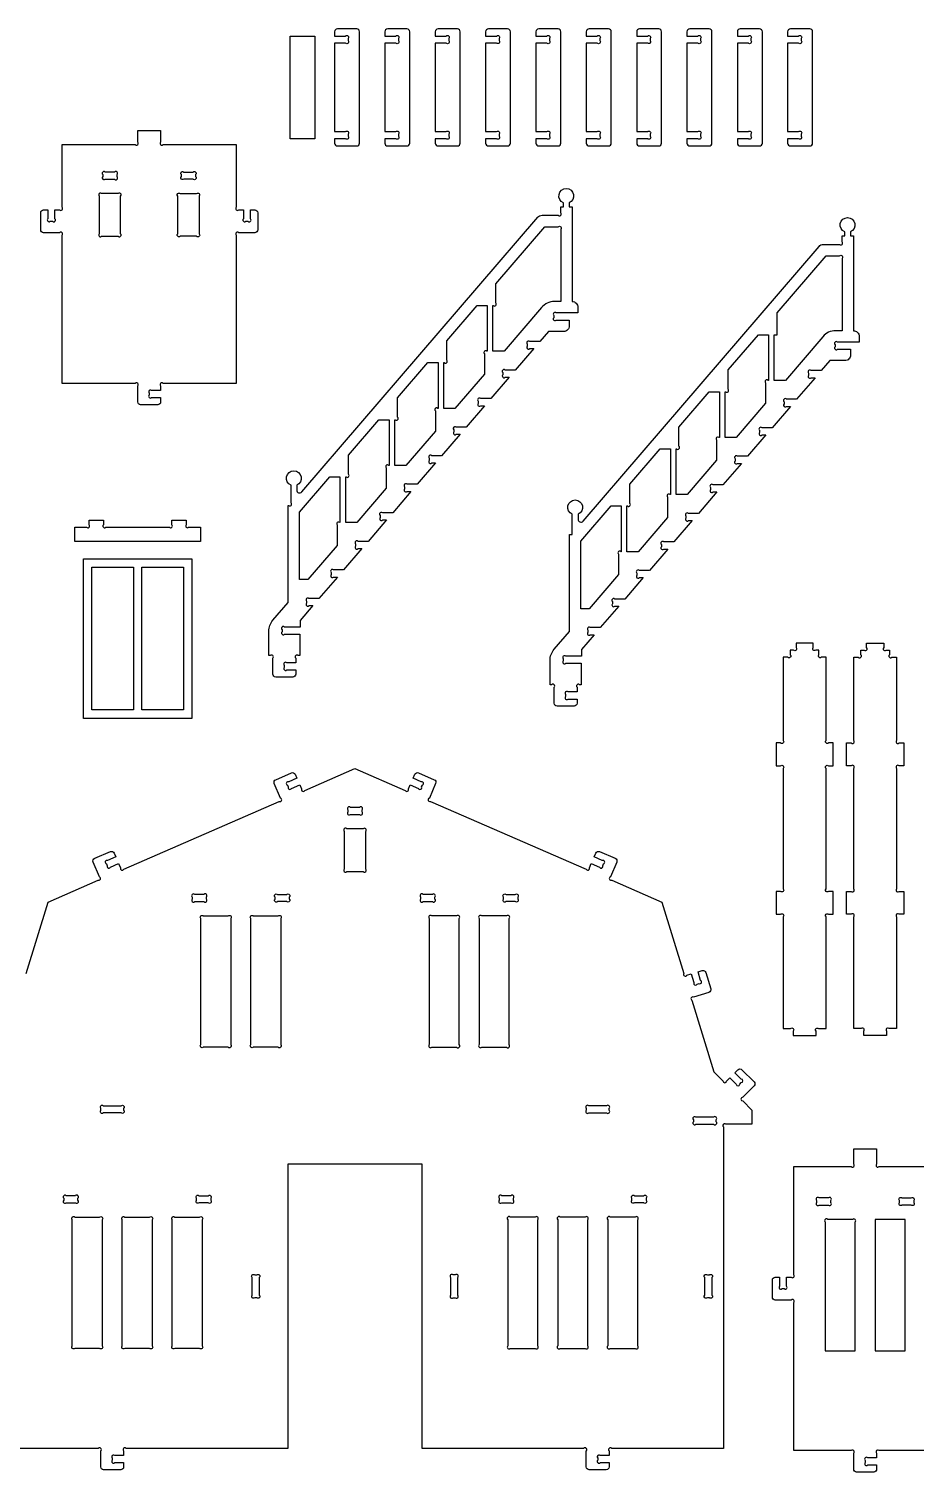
# Model space of a CAD drawing. Extents: x 39 to 232, y 1985 to 2148.
# Drawn here: x 104.7 to 166.7, y 1985.4 to 2086.5 of the extents above; entities that cross this region are included whole.
import ezdxf

# ---------------------------------------------------------------- set-up
doc = ezdxf.new("R2010")
doc.units = 0
doc.header["$MEASUREMENT"] = 0
doc.layers.add('LAYER1', color=18, linetype='CONTINUOUS')

msp = doc.modelspace()

# ---------------------------------------------------------------- linework, layer by layer
at = {"layer": 'LAYER1'}
for points in [[(124.71, 2078.77), (122.97, 2078.77), (122.97, 2085.97), (124.71, 2085.97)], [(116.09, 2038.16), (108.49, 2038.16), (108.49, 2049.36), (116.09, 2049.36)], [(111.99, 2038.76), (109.09, 2038.76), (109.09, 2048.76), (111.99, 2048.76)], [(112.59, 2048.76), (115.49, 2048.76), (115.49, 2038.76), (112.59, 2038.76)], [(163.94, 1993.88), (166.04, 1993.88), (166.04, 2003.08), (163.94, 2003.08)]]:
    msp.add_lwpolyline(points, close=True, dxfattribs=at)
for points in [[(127.83, 2086.27, 0.414214), (127.63, 2086.47), (126.28, 2086.47, 0.414214), (126.08, 2086.27), (126.08, 2085.97), (126.85, 2085.97, -1), (127.03, 2085.79), (127.03, 2085.65, -1), (126.85, 2085.47), (126.08, 2085.47), (126.08, 2079.27), (126.85, 2079.27, -1), (127.03, 2079.09), (127.03, 2078.95, -1), (126.85, 2078.77), (126.08, 2078.77), (126.08, 2078.47, 0.414214), (126.28, 2078.27), (127.63, 2078.27, 0.414214), (127.83, 2078.47)], [(131.35, 2086.27, 0.414214), (131.15, 2086.47), (129.8, 2086.47, 0.414214), (129.6, 2086.27), (129.6, 2085.97), (130.37, 2085.97, -1), (130.55, 2085.79), (130.55, 2085.65, -1), (130.37, 2085.47), (129.6, 2085.47), (129.6, 2079.27), (130.37, 2079.27, -1), (130.55, 2079.09), (130.55, 2078.95, -1), (130.37, 2078.77), (129.6, 2078.77), (129.6, 2078.47, 0.414214), (129.8, 2078.27), (131.15, 2078.27, 0.414214), (131.35, 2078.47)], [(134.88, 2086.27, 0.414214), (134.68, 2086.47), (133.33, 2086.47, 0.414214), (133.13, 2086.27), (133.13, 2085.97), (133.9, 2085.97, -1), (134.08, 2085.79), (134.08, 2085.65, -1), (133.9, 2085.47), (133.13, 2085.47), (133.13, 2079.27), (133.9, 2079.27, -1), (134.08, 2079.09), (134.08, 2078.95, -1), (133.9, 2078.77), (133.13, 2078.77), (133.13, 2078.47, 0.414214), (133.33, 2078.27), (134.68, 2078.27, 0.414214), (134.88, 2078.47)], [(138.4, 2086.27, 0.414214), (138.2, 2086.47), (136.86, 2086.47, 0.414214), (136.66, 2086.27), (136.66, 2085.97), (137.43, 2085.97, -1), (137.6, 2085.79), (137.6, 2085.65, -1), (137.43, 2085.47), (136.66, 2085.47), (136.66, 2079.27), (137.43, 2079.27, -1), (137.6, 2079.09), (137.6, 2078.95, -1), (137.43, 2078.77), (136.66, 2078.77), (136.66, 2078.47, 0.414214), (136.86, 2078.27), (138.2, 2078.27, 0.414214), (138.4, 2078.47)], [(141.93, 2086.27, 0.414214), (141.73, 2086.47), (140.38, 2086.47, 0.414214), (140.18, 2086.27), (140.18, 2085.97), (140.95, 2085.97, -1), (141.13, 2085.79), (141.13, 2085.65, -1), (140.95, 2085.47), (140.18, 2085.47), (140.18, 2079.27), (140.95, 2079.27, -1), (141.13, 2079.09), (141.13, 2078.95, -1), (140.95, 2078.77), (140.18, 2078.77), (140.18, 2078.47, 0.414214), (140.38, 2078.27), (141.73, 2078.27, 0.414214), (141.93, 2078.47)], [(145.46, 2086.27, 0.414214), (145.26, 2086.47), (143.91, 2086.47, 0.414214), (143.71, 2086.27), (143.71, 2085.97), (144.48, 2085.97, -1), (144.66, 2085.79), (144.66, 2085.65, -1), (144.48, 2085.47), (143.71, 2085.47), (143.71, 2079.27), (144.48, 2079.27, -1), (144.66, 2079.09), (144.66, 2078.95, -1), (144.48, 2078.77), (143.71, 2078.77), (143.71, 2078.47, 0.414214), (143.91, 2078.27), (145.26, 2078.27, 0.414214), (145.46, 2078.47)], [(148.98, 2086.27, 0.414214), (148.78, 2086.47), (147.44, 2086.47, 0.414214), (147.24, 2086.27), (147.24, 2085.97), (148.01, 2085.97, -1), (148.18, 2085.79), (148.18, 2085.65, -1), (148.01, 2085.47), (147.24, 2085.47), (147.24, 2079.27), (148.01, 2079.27, -1), (148.18, 2079.09), (148.18, 2078.95, -1), (148.01, 2078.77), (147.24, 2078.77), (147.24, 2078.47, 0.414214), (147.44, 2078.27), (148.78, 2078.27, 0.414214), (148.98, 2078.47)], [(152.51, 2086.27, 0.414214), (152.31, 2086.47), (150.96, 2086.47, 0.414214), (150.76, 2086.27), (150.76, 2085.97), (151.53, 2085.97, -1), (151.71, 2085.79), (151.71, 2085.65, -1), (151.53, 2085.47), (150.76, 2085.47), (150.76, 2079.27), (151.53, 2079.27, -1), (151.71, 2079.09), (151.71, 2078.95, -1), (151.53, 2078.77), (150.76, 2078.77), (150.76, 2078.47, 0.414214), (150.96, 2078.27), (152.31, 2078.27, 0.414214), (152.51, 2078.47)], [(156.04, 2086.27, 0.414214), (155.84, 2086.47), (154.49, 2086.47, 0.414214), (154.29, 2086.27), (154.29, 2085.97), (155.06, 2085.97, -1), (155.24, 2085.79), (155.24, 2085.65, -1), (155.06, 2085.47), (154.29, 2085.47), (154.29, 2079.27), (155.06, 2079.27, -1), (155.24, 2079.09), (155.24, 2078.95, -1), (155.06, 2078.77), (154.29, 2078.77), (154.29, 2078.47, 0.414214), (154.49, 2078.27), (155.84, 2078.27, 0.414214), (156.04, 2078.47)], [(159.56, 2086.27, 0.414214), (159.36, 2086.47), (158.01, 2086.47, 0.414214), (157.81, 2086.27), (157.81, 2085.97), (158.58, 2085.97, -1), (158.76, 2085.79), (158.76, 2085.65, -1), (158.58, 2085.47), (157.81, 2085.47), (157.81, 2079.27), (158.58, 2079.27, -1), (158.76, 2079.09), (158.76, 2078.95, -1), (158.58, 2078.77), (157.81, 2078.77), (157.81, 2078.47, 0.414214), (158.01, 2078.27), (159.36, 2078.27, 0.414214), (159.56, 2078.47)], [(119.2, 2078.36), (119.2, 2073.97, 1), (119.37, 2073.79), (119.7, 2073.79), (119.7, 2073.17, 1), (119.87, 2072.99), (120.02, 2072.99, 1), (120.2, 2073.17), (120.2, 2073.79), (120.5, 2073.79, -0.414214), (120.7, 2073.59), (120.7, 2072.39, -0.414214), (120.5, 2072.19), (119.37, 2072.19, 1), (119.2, 2072.01), (119.2, 2061.64), (114.07, 2061.64, 1), (113.9, 2061.46), (113.9, 2061.14), (113.27, 2061.14, 1), (113.1, 2060.96), (113.1, 2060.82, 1), (113.27, 2060.64), (113.9, 2060.64), (113.9, 2060.34, -0.414214), (113.7, 2060.14), (112.5, 2060.14, -0.414214), (112.3, 2060.34), (112.3, 2061.46, 1), (112.12, 2061.64), (107, 2061.64), (107, 2072.01, 1), (106.82, 2072.19), (105.7, 2072.19, -0.414214), (105.5, 2072.39), (105.5, 2073.59, -0.414214), (105.7, 2073.79), (106, 2073.79), (106, 2073.17, 1), (106.17, 2072.99), (106.32, 2072.99, 1), (106.5, 2073.17), (106.5, 2073.79), (106.82, 2073.79, 1), (107, 2073.97), (107, 2078.36), (112.12, 2078.36, 1), (112.3, 2078.54), (112.3, 2079.36), (113.9, 2079.36), (113.9, 2078.54, 1), (114.07, 2078.36)], [(110.67, 2076.44), (110.02, 2076.44, 1), (109.85, 2076.26), (109.85, 2076.12, 1), (110.02, 2075.94), (110.67, 2075.94, 1), (110.85, 2076.12), (110.85, 2076.26, 1)], [(115.52, 2076.44), (116.17, 2076.44, -1), (116.35, 2076.26), (116.35, 2076.12, -1), (116.17, 2075.94), (115.52, 2075.94, -1), (115.35, 2076.12), (115.35, 2076.26, -1)], [(110.92, 2074.94), (109.77, 2074.94, 1), (109.6, 2074.76), (109.6, 2072.12, 1), (109.77, 2071.94), (110.92, 2071.94, 1), (111.1, 2072.12), (111.1, 2074.76, 1)], [(116.6, 2074.76), (116.6, 2072.12, -1), (116.42, 2071.94), (115.27, 2071.94, -1), (115.1, 2072.12), (115.1, 2074.76, -1), (115.27, 2074.94), (116.42, 2074.94, -1)], [(140.61, 2073.41), (141.74, 2073.41, 1), (141.92, 2073.59), (141.92, 2074.01), (142.11, 2074.01), (142.11, 2074.29, -0.819804), (142.31, 2075.29, -0.819804), (142.51, 2074.29), (142.51, 2074.01), (142.72, 2074.01), (142.72, 2067.37, -0.414214), (143.12, 2066.97), (143.12, 2066.57), (141.61, 2066.57, 1), (141.43, 2066.39), (141.43, 2066.24, 1), (141.61, 2066.07), (142.52, 2066.07), (142.52, 2065.67, -0.414214), (142.12, 2065.27), (141.06, 2065.27), (140.45, 2064.57), (139.76, 2064.57, 1), (139.58, 2064.39), (139.58, 2064.24, 1), (139.76, 2064.07), (140.03, 2064.07), (138.74, 2062.57), (138.04, 2062.57, 1), (137.86, 2062.39), (137.86, 2062.24, 1), (138.04, 2062.07), (138.31, 2062.07), (137.02, 2060.57), (136.32, 2060.57, 1), (136.14, 2060.39), (136.14, 2060.24, 1), (136.32, 2060.07), (136.59, 2060.07), (135.3, 2058.57), (134.6, 2058.57, 1), (134.43, 2058.39), (134.43, 2058.24, 1), (134.6, 2058.07), (134.87, 2058.07), (133.58, 2056.57), (132.89, 2056.57, 1), (132.71, 2056.39), (132.71, 2056.24, 1), (132.89, 2056.07), (133.15, 2056.07), (131.86, 2054.57), (131.17, 2054.57, 1), (130.99, 2054.39), (130.99, 2054.24, 1), (131.17, 2054.07), (131.43, 2054.07), (130.15, 2052.57), (129.45, 2052.57, 1), (129.27, 2052.39), (129.27, 2052.24, 1), (129.45, 2052.07), (129.72, 2052.07), (128.43, 2050.57), (127.73, 2050.57, 1), (127.55, 2050.39), (127.55, 2050.24, 1), (127.73, 2050.07), (128, 2050.07), (126.71, 2048.57), (126.01, 2048.57, 1), (125.84, 2048.39), (125.84, 2048.24, 1), (126.01, 2048.07), (126.28, 2048.07), (124.99, 2046.57), (124.29, 2046.57, 1), (124.12, 2046.39), (124.12, 2046.24, 1), (124.29, 2046.07), (124.56, 2046.07), (123.67, 2045.03), (123.67, 2044.57), (122.58, 2044.57, 1), (122.4, 2044.39), (122.4, 2044.24, 1), (122.58, 2044.07), (123.65, 2044.07), (123.65, 2042.57), (123.54, 2042.57, 1), (123.36, 2042.39), (123.36, 2042.07), (122.74, 2042.07, 1), (122.56, 2041.89), (122.56, 2041.74, 1), (122.74, 2041.57), (123.36, 2041.57), (123.36, 2041.27, -0.414214), (123.16, 2041.07), (121.96, 2041.07, -0.414214), (121.76, 2041.27), (121.76, 2042.39, 1), (121.58, 2042.57), (121.47, 2042.57), (121.47, 2044.27, -0.179323), (121.76, 2045.05), (122.83, 2046.29), (122.83, 2053.09), (122.85, 2053.09, 1), (123.03, 2053.27), (123.03, 2054.51, -0.819804), (123.23, 2055.51, -0.819804), (123.43, 2054.51), (123.43, 2054.16, 0.695888), (123.78, 2054.03), (140.31, 2073.27, -0.21865)], [(137.95, 2063.89), (137.17, 2063.89), (137.17, 2067.09), (137.19, 2067.09, 1), (137.37, 2067.27), (137.37, 2068.62), (140.8, 2072.61), (141.74, 2072.61, -1), (141.92, 2072.43), (141.92, 2067.37), (141.48, 2067.37, 0.21865), (140.57, 2066.95)], [(160.31, 2071.37), (161.44, 2071.37, 1), (161.62, 2071.55), (161.62, 2071.97), (161.81, 2071.97), (161.81, 2072.25, -0.819804), (162.01, 2073.25, -0.819804), (162.21, 2072.25), (162.21, 2071.97), (162.42, 2071.97), (162.42, 2065.33, -0.414214), (162.82, 2064.93), (162.82, 2064.53), (161.31, 2064.53, 1), (161.13, 2064.35), (161.13, 2064.2, 1), (161.31, 2064.03), (162.22, 2064.03), (162.22, 2063.63, -0.414214), (161.82, 2063.23), (160.76, 2063.23), (160.15, 2062.53), (159.46, 2062.53, 1), (159.28, 2062.35), (159.28, 2062.2, 1), (159.46, 2062.03), (159.73, 2062.03), (158.44, 2060.53), (157.74, 2060.53, 1), (157.56, 2060.35), (157.56, 2060.2, 1), (157.74, 2060.03), (158.01, 2060.03), (156.72, 2058.53), (156.02, 2058.53, 1), (155.84, 2058.35), (155.84, 2058.2, 1), (156.02, 2058.03), (156.29, 2058.03), (155, 2056.53), (154.3, 2056.53, 1), (154.13, 2056.35), (154.13, 2056.2, 1), (154.3, 2056.03), (154.57, 2056.03), (153.28, 2054.53), (152.59, 2054.53, 1), (152.41, 2054.35), (152.41, 2054.2, 1), (152.59, 2054.03), (152.85, 2054.03), (151.56, 2052.53), (150.87, 2052.53, 1), (150.69, 2052.35), (150.69, 2052.2, 1), (150.87, 2052.03), (151.13, 2052.03), (149.85, 2050.53), (149.15, 2050.53, 1), (148.97, 2050.35), (148.97, 2050.2, 1), (149.15, 2050.03), (149.42, 2050.03), (148.13, 2048.53), (147.43, 2048.53, 1), (147.25, 2048.35), (147.25, 2048.2, 1), (147.43, 2048.03), (147.7, 2048.03), (146.41, 2046.53), (145.71, 2046.53, 1), (145.54, 2046.35), (145.54, 2046.2, 1), (145.71, 2046.03), (145.98, 2046.03), (144.69, 2044.53), (143.99, 2044.53, 1), (143.82, 2044.35), (143.82, 2044.2, 1), (143.99, 2044.03), (144.26, 2044.03), (143.37, 2042.99), (143.37, 2042.53), (142.28, 2042.53, 1), (142.1, 2042.35), (142.1, 2042.2, 1), (142.28, 2042.03), (143.35, 2042.03), (143.35, 2040.53), (143.24, 2040.53, 1), (143.06, 2040.35), (143.06, 2040.03), (142.44, 2040.03, 1), (142.26, 2039.85), (142.26, 2039.7, 1), (142.44, 2039.53), (143.06, 2039.53), (143.06, 2039.23, -0.414214), (142.86, 2039.03), (141.66, 2039.03, -0.414214), (141.46, 2039.23), (141.46, 2040.35, 1), (141.28, 2040.53), (141.17, 2040.53), (141.17, 2042.23, -0.179323), (141.46, 2043.01), (142.53, 2044.25), (142.53, 2051.05), (142.73, 2051.05), (142.73, 2052.47, -0.819804), (142.93, 2053.47, -0.819804), (143.13, 2052.47), (143.13, 2052.12, 0.695888), (143.48, 2051.99), (160.01, 2071.23, -0.21865)], [(157.65, 2061.85), (156.87, 2061.85), (156.87, 2065.05), (157.07, 2065.05), (157.07, 2066.58), (160.5, 2070.57), (161.44, 2070.57, -1), (161.62, 2070.39), (161.62, 2065.33), (161.18, 2065.33, 0.21865), (160.27, 2064.91)], [(136.06, 2067.09), (136.77, 2067.09), (136.77, 2063.89), (136.75, 2063.89, 1), (136.57, 2063.72), (136.57, 2062.29), (134.51, 2059.89), (133.74, 2059.89), (133.74, 2063.09), (133.76, 2063.09, 1), (133.94, 2063.27), (133.94, 2064.62)], [(155.76, 2065.05), (156.47, 2065.05), (156.47, 2061.85), (156.45, 2061.85, 1), (156.27, 2061.68), (156.27, 2060.25), (154.21, 2057.85), (153.44, 2057.85), (153.44, 2061.05), (153.46, 2061.05, 1), (153.64, 2061.23), (153.64, 2062.58)], [(132.62, 2063.09), (133.34, 2063.09), (133.34, 2059.89), (133.31, 2059.89, 1), (133.14, 2059.72), (133.14, 2058.29), (131.07, 2055.89), (130.3, 2055.89), (130.3, 2059.09), (130.32, 2059.09, 1), (130.5, 2059.27), (130.5, 2060.62)], [(152.32, 2061.05), (153.04, 2061.05), (153.04, 2057.85), (153.01, 2057.85, 1), (152.84, 2057.68), (152.84, 2056.25), (150.77, 2053.85), (150, 2053.85), (150, 2057.05), (150.02, 2057.05, 1), (150.2, 2057.23), (150.2, 2058.58)], [(129.18, 2059.09), (129.9, 2059.09), (129.9, 2055.89), (129.88, 2055.89, 1), (129.7, 2055.72), (129.7, 2054.29), (127.64, 2051.89), (126.86, 2051.89), (126.86, 2055.09), (126.89, 2055.09, 1), (127.06, 2055.27), (127.06, 2056.62)], [(148.88, 2057.05), (149.6, 2057.05), (149.6, 2053.85), (149.58, 2053.85, 1), (149.4, 2053.68), (149.4, 2052.25), (147.34, 2049.85), (146.56, 2049.85), (146.56, 2053.05), (146.59, 2053.05, 1), (146.76, 2053.23), (146.76, 2054.58)], [(125.75, 2055.09), (126.46, 2055.09), (126.46, 2051.89), (126.44, 2051.89, 1), (126.26, 2051.72), (126.26, 2050.29), (124.2, 2047.89), (123.63, 2047.89), (123.63, 2052.62)], [(145.45, 2053.05), (146.16, 2053.05), (146.16, 2049.85), (146.14, 2049.85, 1), (145.96, 2049.68), (145.96, 2048.25), (143.9, 2045.85), (143.33, 2045.85), (143.33, 2050.58)], [(109.89, 2052.06), (109.89, 2051.73, 1), (110.06, 2051.56), (114.51, 2051.56, 1), (114.69, 2051.73), (114.69, 2052.06), (115.69, 2052.06), (115.69, 2051.73, 1), (115.86, 2051.56), (116.69, 2051.56), (116.69, 2050.56), (107.89, 2050.56), (107.89, 2051.56), (108.71, 2051.56, 1), (108.89, 2051.73), (108.89, 2052.06)], [(161, 2026.05), (160.68, 2026.05, -1), (160.5, 2026.23), (160.5, 2034.67, -1), (160.68, 2034.85), (161, 2034.85), (161, 2036.45), (160.68, 2036.45, -1), (160.5, 2036.63), (160.5, 2042.45), (160.18, 2042.45, -1), (160, 2042.63), (160, 2042.95), (159.78, 2042.95, -1), (159.6, 2043.13), (159.6, 2043.45), (158.4, 2043.45), (158.4, 2043.13, -1), (158.22, 2042.95), (158, 2042.95), (158, 2042.63, -1), (157.82, 2042.45), (157.5, 2042.45), (157.5, 2036.63, -1), (157.32, 2036.45), (157, 2036.45), (157, 2034.85), (157.32, 2034.85, -1), (157.5, 2034.67), (157.5, 2026.23, -1), (157.32, 2026.05), (157, 2026.05), (157, 2024.45), (157.32, 2024.45, -1), (157.5, 2024.27), (157.5, 2016.45), (158.02, 2016.45, -1), (158.2, 2016.27), (158.2, 2015.95), (159.8, 2015.95), (159.8, 2016.27, -1), (159.98, 2016.45), (160.5, 2016.45), (160.5, 2024.27, -1), (160.68, 2024.45), (161, 2024.45)], [(161.94, 2026.05), (162.26, 2026.05, 1), (162.44, 2026.23), (162.44, 2034.67, 1), (162.26, 2034.85), (161.94, 2034.85), (161.94, 2036.45), (162.26, 2036.45, 1), (162.44, 2036.63), (162.44, 2042.45), (162.76, 2042.45, 1), (162.94, 2042.63), (162.94, 2042.95), (163.16, 2042.95, 1), (163.34, 2043.13), (163.34, 2043.45), (164.54, 2043.45), (164.54, 2043.13, 1), (164.72, 2042.95), (164.94, 2042.95), (164.94, 2042.63, 1), (165.12, 2042.45), (165.44, 2042.45), (165.44, 2036.63, 1), (165.62, 2036.45), (165.94, 2036.45), (165.94, 2034.85), (165.62, 2034.85, 1), (165.44, 2034.67), (165.44, 2026.23, 1), (165.62, 2026.05), (165.94, 2026.05), (165.94, 2024.45), (165.62, 2024.45, 1), (165.44, 2024.27), (165.44, 2016.45), (164.92, 2016.45, 1), (164.74, 2016.27), (164.74, 2015.95), (163.14, 2015.95), (163.14, 2016.27, 1), (162.96, 2016.45), (162.44, 2016.45), (162.44, 2024.27, 1), (162.26, 2024.45), (161.94, 2024.45)], [(127.83, 2031.94), (127.19, 2031.94, 1), (127.01, 2031.76), (127.01, 2031.62, 1), (127.19, 2031.44), (127.83, 2031.44, 1), (128.01, 2031.62), (128.01, 2031.76, 1)], [(126.76, 2030.26), (126.76, 2027.62, 1), (126.94, 2027.44), (128.08, 2027.44, 1), (128.26, 2027.62), (128.26, 2030.26, 1), (128.08, 2030.44), (126.94, 2030.44, 1)], [(116.11, 2025.66), (116.11, 2025.52, 1), (116.29, 2025.34), (116.93, 2025.34, 1), (117.11, 2025.52), (117.11, 2025.66, 1), (116.93, 2025.84), (116.29, 2025.84, 1)], [(122.09, 2025.84), (122.73, 2025.84, -1), (122.91, 2025.66), (122.91, 2025.52, -1), (122.73, 2025.34), (122.09, 2025.34, -1), (121.91, 2025.52), (121.91, 2025.66, -1)], [(132.29, 2025.34), (132.93, 2025.34, 1), (133.11, 2025.52), (133.11, 2025.66, 1), (132.93, 2025.84), (132.29, 2025.84, 1), (132.11, 2025.66), (132.11, 2025.52, 1)], [(138.73, 2025.34), (138.09, 2025.34, -1), (137.91, 2025.52), (137.91, 2025.66, -1), (138.09, 2025.84), (138.73, 2025.84, -1), (138.91, 2025.66), (138.91, 2025.52, -1)], [(116.89, 2024.34), (118.63, 2024.34, -1), (118.81, 2024.16), (118.81, 2015.32, -1), (118.63, 2015.14), (116.89, 2015.14, -1), (116.71, 2015.32), (116.71, 2024.16, -1)], [(120.39, 2024.34), (122.13, 2024.34, -1), (122.31, 2024.16), (122.31, 2015.32, -1), (122.13, 2015.14), (120.39, 2015.14, -1), (120.21, 2015.32), (120.21, 2024.16, -1)], [(134.81, 2015.32), (134.81, 2024.16, 1), (134.63, 2024.34), (132.89, 2024.34, 1), (132.71, 2024.16), (132.71, 2015.32, 1), (132.89, 2015.14), (134.63, 2015.14, 1)], [(136.21, 2024.16), (136.21, 2015.32, 1), (136.39, 2015.14), (138.13, 2015.14, 1), (138.31, 2015.32), (138.31, 2024.16, 1), (138.13, 2024.34), (136.39, 2024.34, 1)], [(109.89, 2011.04), (111.13, 2011.04, -1), (111.31, 2010.86), (111.31, 2010.72, -1), (111.13, 2010.54), (109.89, 2010.54, -1), (109.71, 2010.72), (109.71, 2010.86, -1)], [(143.71, 2010.86), (143.71, 2010.72, 1), (143.89, 2010.54), (145.13, 2010.54, 1), (145.31, 2010.72), (145.31, 2010.86, 1), (145.13, 2011.04), (143.89, 2011.04, 1)], [(152.63, 2010.24), (151.39, 2010.24, 1), (151.21, 2010.06), (151.21, 2009.92, 1), (151.39, 2009.74), (152.63, 2009.74, 1), (152.81, 2009.92), (152.81, 2010.06, 1)], [(107.29, 2004.24), (107.93, 2004.24, 1), (108.11, 2004.42), (108.11, 2004.56, 1), (107.93, 2004.74), (107.29, 2004.74, 1), (107.11, 2004.56), (107.11, 2004.42, 1)], [(117.41, 2004.56), (117.41, 2004.42, -1), (117.23, 2004.24), (116.59, 2004.24, -1), (116.41, 2004.42), (116.41, 2004.56, -1), (116.59, 2004.74), (117.23, 2004.74, -1)], [(137.79, 2004.24), (138.43, 2004.24, 1), (138.61, 2004.42), (138.61, 2004.56, 1), (138.43, 2004.74), (137.79, 2004.74, 1), (137.61, 2004.56), (137.61, 2004.42, 1)], [(147.09, 2004.74), (147.73, 2004.74, -1), (147.91, 2004.56), (147.91, 2004.42, -1), (147.73, 2004.24), (147.09, 2004.24, -1), (146.91, 2004.42), (146.91, 2004.56, -1)], [(160.02, 2004.08), (160.67, 2004.08, 1), (160.84, 2004.25), (160.84, 2004.4, 1), (160.67, 2004.58), (160.02, 2004.58, 1), (159.84, 2004.4), (159.84, 2004.25, 1)], [(165.82, 2004.58), (166.47, 2004.58, -1), (166.64, 2004.4), (166.64, 2004.25, -1), (166.47, 2004.08), (165.82, 2004.08, -1), (165.64, 2004.25), (165.64, 2004.4, -1)], [(107.71, 1994.22), (107.71, 2003.06, -1), (107.89, 2003.24), (109.63, 2003.24, -1), (109.81, 2003.06), (109.81, 1994.22, -1), (109.63, 1994.04), (107.89, 1994.04, -1)], [(111.21, 1994.22), (111.21, 2003.06, -1), (111.39, 2003.24), (113.13, 2003.24, -1), (113.31, 2003.06), (113.31, 1994.22, -1), (113.13, 1994.04), (111.39, 1994.04, -1)], [(114.89, 2003.24), (116.63, 2003.24, -1), (116.81, 2003.06), (116.81, 1994.22, -1), (116.63, 1994.04), (114.89, 1994.04, -1), (114.71, 1994.22), (114.71, 2003.06, -1)], [(140.31, 1994.22), (140.31, 2003.06, 1), (140.13, 2003.24), (138.39, 2003.24, 1), (138.21, 2003.06), (138.21, 1994.22, 1), (138.39, 1994.04), (140.13, 1994.04, 1)], [(141.89, 1994.04), (143.63, 1994.04, 1), (143.81, 1994.22), (143.81, 2003.06, 1), (143.63, 2003.24), (141.89, 2003.24, 1), (141.71, 2003.06), (141.71, 1994.22, 1)], [(147.31, 1994.22), (147.31, 2003.06, 1), (147.13, 2003.24), (145.39, 2003.24, 1), (145.21, 2003.06), (145.21, 1994.22, 1), (145.39, 1994.04), (147.13, 1994.04, 1)], [(162.54, 1993.88), (162.54, 2002.9, 1), (162.37, 2003.08), (160.62, 2003.08, 1), (160.44, 2002.9), (160.44, 1993.88)], [(120.81, 1999.01), (120.81, 1997.77, -1), (120.63, 1997.59), (120.49, 1997.59, -1), (120.31, 1997.77), (120.31, 1999.01, -1), (120.49, 1999.19), (120.63, 1999.19, -1)], [(134.21, 1999.01), (134.21, 1997.77, 1), (134.39, 1997.59), (134.53, 1997.59, 1), (134.71, 1997.77), (134.71, 1999.01, 1), (134.53, 1999.19), (134.39, 1999.19, 1)], [(152.51, 1999.01), (152.51, 1997.77, -1), (152.33, 1997.59), (152.19, 1997.59, -1), (152.01, 1997.77), (152.01, 1999.01, -1), (152.19, 1999.19), (152.33, 1999.19, -1)]]:
    msp.add_lwpolyline(points, format="xyb", close=True, dxfattribs=at)
for points in [[(104.49, 2020.3), (106.03, 2025.31), (109.53, 2026.84, 1), (109.62, 2027.07), (109.18, 2028.1, -0.414214), (109.28, 2028.37), (110.38, 2028.84, -0.414214), (110.64, 2028.74), (110.76, 2028.47), (110.19, 2028.22, 1), (110.1, 2027.98), (110.16, 2027.85, 1), (110.39, 2027.76), (110.96, 2028.01), (111.09, 2027.71, 1), (111.32, 2027.62), (122.21, 2032.35, 1), (122.3, 2032.59), (121.86, 2033.62, -0.414214), (121.96, 2033.88), (123.06, 2034.36, -0.414214), (123.32, 2034.26), (123.44, 2033.98), (122.87, 2033.73, 1), (122.78, 2033.5), (122.84, 2033.37, 1), (123.07, 2033.27), (123.64, 2033.52), (123.77, 2033.23, 1), (124, 2033.13), (127.51, 2034.66), (131.02, 2033.13, 1), (131.25, 2033.23), (131.38, 2033.52), (131.95, 2033.27, 1), (132.18, 2033.37), (132.24, 2033.5, 1), (132.15, 2033.73), (131.58, 2033.98), (131.7, 2034.26, -0.414214), (131.96, 2034.36), (133.06, 2033.88, -0.414214), (133.16, 2033.62), (132.72, 2032.59, 1), (132.81, 2032.35), (143.7, 2027.62, 1), (143.93, 2027.71), (144.06, 2028.01), (144.63, 2027.76, 1), (144.86, 2027.85), (144.92, 2027.98, 1), (144.83, 2028.22), (144.26, 2028.47), (144.38, 2028.74, -0.414214), (144.64, 2028.84), (145.74, 2028.37, -0.414214), (145.84, 2028.1), (145.4, 2027.07, 1), (145.49, 2026.84), (148.99, 2025.31), (150.53, 2020.3, 1), (150.75, 2020.18), (151.06, 2020.27), (151.25, 2019.68, 1), (151.47, 2019.56), (151.61, 2019.6, 1), (151.72, 2019.82), (151.54, 2020.42), (151.83, 2020.51, -0.414214), (152.08, 2020.37), (152.43, 2019.23, -0.414214), (152.3, 2018.98), (151.22, 2018.65, 1), (151.11, 2018.43), (152.64, 2013.41), (153.29, 2012.77, 1), (153.54, 2012.77), (153.76, 2012.99), (154.21, 2012.55, 1), (154.46, 2012.55), (154.56, 2012.66, 1), (154.56, 2012.91), (154.12, 2013.35), (154.33, 2013.56, -0.414214), (154.61, 2013.56), (155.46, 2012.71, -0.414214), (155.46, 2012.43), (154.67, 2011.63, 1), (154.67, 2011.38), (155.31, 2010.74), (155.31, 2009.74), (153.49, 2009.74, 1), (153.31, 2009.56), (153.31, 1987.04), (145.49, 1987.04, 1), (145.31, 1986.86), (145.31, 1986.54), (144.69, 1986.54, 1), (144.51, 1986.36), (144.51, 1986.22, 1), (144.69, 1986.04), (145.31, 1986.04), (145.31, 1985.74, -0.414214), (145.11, 1985.54), (143.91, 1985.54, -0.414214), (143.71, 1985.74), (143.71, 1986.86, 1), (143.53, 1987.04), (132.21, 1987.04), (132.21, 2006.94), (122.81, 2006.94), (122.81, 1987.04), (111.49, 1987.04, 1), (111.31, 1986.86), (111.31, 1986.54), (110.69, 1986.54, 1), (110.51, 1986.36), (110.51, 1986.22, 1), (110.69, 1986.04), (111.31, 1986.04), (111.31, 1985.74, -0.414214), (111.11, 1985.54), (109.91, 1985.54, -0.414214), (109.71, 1985.74), (109.71, 1986.86, 1), (109.53, 1987.04), (101.71, 1987.04)], [(168.24, 1986.88), (164.22, 1986.88, 1), (164.04, 1986.7), (164.04, 1986.38), (163.42, 1986.38, 1), (163.24, 1986.2), (163.24, 1986.05, 1), (163.42, 1985.88), (164.04, 1985.88), (164.04, 1985.58, -0.414214), (163.84, 1985.38), (162.64, 1985.38, -0.414214), (162.44, 1985.58), (162.44, 1986.7, 1), (162.27, 1986.88), (158.24, 1986.88), (158.24, 1997.25, 1), (158.07, 1997.43), (156.94, 1997.43, -0.414214), (156.74, 1997.63), (156.74, 1998.83, -0.414214), (156.94, 1999.03), (157.24, 1999.03), (157.24, 1998.4, 1), (157.42, 1998.23), (157.57, 1998.23, 1), (157.74, 1998.4), (157.74, 1999.03), (158.07, 1999.03, 1), (158.24, 1999.2), (158.24, 2006.78), (162.27, 2006.78, 1), (162.44, 2006.95), (162.44, 2008.03), (164.04, 2008.03), (164.04, 2006.95, 1), (164.22, 2006.78), (168.24, 2006.78)]]:
    msp.add_lwpolyline(points, format="xyb", dxfattribs=at)

doc.saveas('drawing.dxf')
